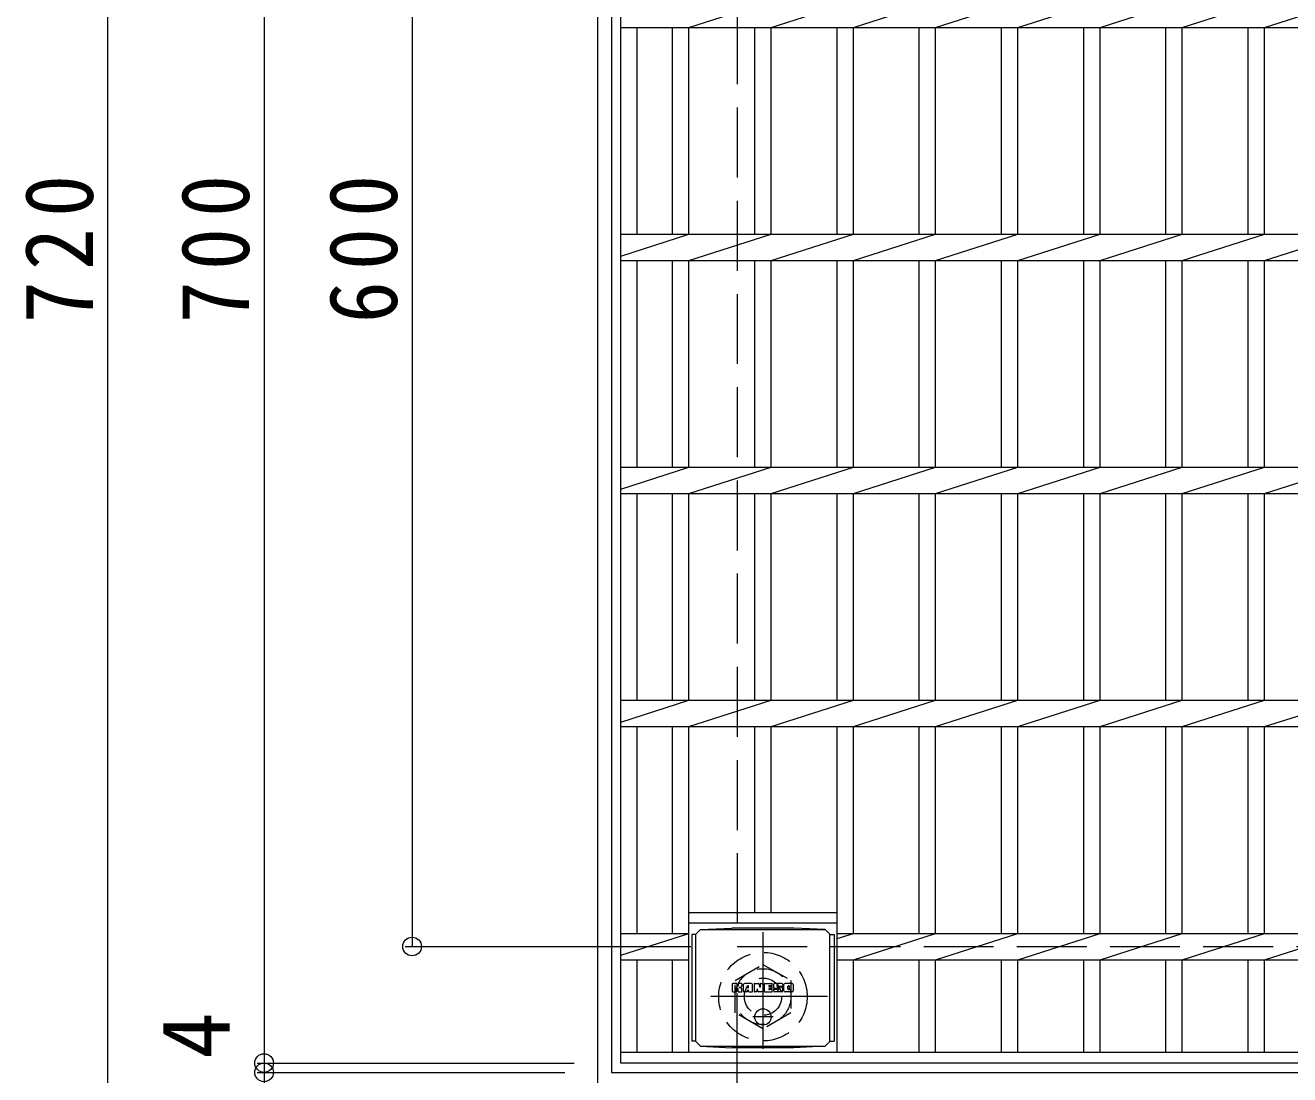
# Model space of a CAD drawing. Units: millimetres at full size, sheet at 1:10. Extents: x -2276 to 2391, y -1941 to 1620.
# Drawn here: x -1492 to -949, y 703 to 1154 of the extents above; entities that cross this region are included whole.
import ezdxf
from ezdxf.enums import TextEntityAlignment as Align

# ---------------------------------------------------------------- set-up
doc = ezdxf.new("R2010")
doc.units = ezdxf.units.MM
doc.header["$LTSCALE"] = 10
doc.header["$PDMODE"] = 32
doc.header["$PDSIZE"] = 8
for name, pattern in [('CHAIN1', [8, 5, -1, 1, -1]), ('DASHED1', [1.8, 1.2, -0.6]), ('DASHED3', [4, 3, -1])]:
    doc.linetypes.add(name, pattern=pattern)
for name, color, linetype, lineweight in [('C-1', 2, 'Continuous', 9), ('C-2', 3, 'Continuous', 9), ('C-4', 7, 'Continuous', 9), ('C-9', 2, 'Continuous', 9), ('C-F', 7, 'Continuous', 9)]:
    doc.layers.add(name, color=color, linetype=linetype, lineweight=lineweight)
doc.styles.add('ＭＳ ゴシック', font='')
doc.styles.get('ＭＳ ゴシック').set_extended_font_data('MS Gothic')

msp = doc.modelspace()

# ---------------------------------------------------------------- linework, layer by layer
at = {"layer": 'C-1'}
for p, q in [((-1246.5, 1418.35), (-1246.5, 698.35)), ((-1240.5, 1412.35), (-1240.5, 704.35)), ((-1240.5, 704.35), (-532.5, 704.35))]:
    msp.add_line(p, q, dxfattribs=at)
at = {"layer": 'C-1', "linetype": 'DASHED3'}
for p, q in [((-1186.5, 1358.35), (-1186.5, 758.35)), ((-1186.5, 758.35), (-586.5, 758.35))]:
    msp.add_line(p, q, dxfattribs=at)
at = {"layer": 'C-1', "linetype": 'CHAIN1'}
for p, q in [((-1175.5, 764.49), (-1175.5, 709.22)), ((-1147.86, 736.85), (-1203.14, 736.85))]:
    msp.add_line(p, q, dxfattribs=at)
at = {"layer": 'C-1', "linetype": 'DASHED1'}
msp.add_lwpolyline([(-1187.5, 729.92), (-1187.5, 743.78), (-1175.5, 750.71), (-1163.5, 743.78), (-1163.5, 729.92), (-1175.5, 723)], close=True, dxfattribs=at)
for radius in [19, 12, 8]:
    msp.add_circle((-1175.5, 736.85), radius, dxfattribs=at)
at = {"layer": 'C-2'}
for p, q in [((-1236.5, 708.35), (-1236.5, 1408.35)), ((-1207.3, 1152.7), (-1172, 1164)), ((-1172, 1152.7), (-1136.7, 1164)), ((-1136.7, 1152.7), (-1101.4, 1164)), ((-1101.4, 1152.7), (-1066.1, 1164)), ((-1066.1, 1152.7), (-1030.8, 1164)), ((-1030.8, 1152.7), (-995.5, 1164)), ((-995.5, 1152.7), (-960.2, 1164)), ((-960.2, 1152.7), (-924.8, 1164)), ((-1236.5, 1152.7), (-536.5, 1152.7)), ((-1229.5, 1064), (-1229.5, 1152.7)), ((-1214.3, 1064), (-1214.3, 1152.7)), ((-1207.3, 1064), (-1207.3, 1152.7)), ((-1179, 1064), (-1179, 1152.7)), ((-1172, 1064), (-1172, 1152.7)), ((-1143.7, 1064), (-1143.7, 1152.7)), ((-1136.7, 1064), (-1136.7, 1152.7)), ((-1108.4, 1064), (-1108.4, 1152.7)), ((-1101.4, 1064), (-1101.4, 1152.7)), ((-1073.1, 1064), (-1073.1, 1152.7)), ((-1066.1, 1064), (-1066.1, 1152.7)), ((-1037.8, 1064), (-1037.8, 1152.7)), ((-1030.8, 1064), (-1030.8, 1152.7)), ((-1002.5, 1064), (-1002.5, 1152.7)), ((-995.5, 1064), (-995.5, 1152.7)), ((-967.2, 1064), (-967.2, 1152.7)), ((-960.2, 1064), (-960.2, 1152.7)), ((-1236.5, 1064), (-536.5, 1064)), ((-1236.5, 1054.62), (-1207.3, 1064)), ((-1207.3, 1052.7), (-1172, 1064)), ((-1172, 1052.7), (-1136.7, 1064)), ((-1136.7, 1052.7), (-1101.4, 1064)), ((-1101.4, 1052.7), (-1066.1, 1064)), ((-1066.1, 1052.7), (-1030.8, 1064)), ((-1030.8, 1052.7), (-995.5, 1064)), ((-995.5, 1052.7), (-960.2, 1064)), ((-960.2, 1052.7), (-924.8, 1064)), ((-1236.5, 1052.7), (-536.5, 1052.7)), ((-1229.5, 964), (-1229.5, 1052.7)), ((-1214.3, 964), (-1214.3, 1052.7)), ((-1207.3, 964), (-1207.3, 1052.7)), ((-1179, 964), (-1179, 1052.7)), ((-1172, 964), (-1172, 1052.7)), ((-1143.7, 964), (-1143.7, 1052.7)), ((-1136.7, 964), (-1136.7, 1052.7)), ((-1108.4, 964), (-1108.4, 1052.7)), ((-1101.4, 964), (-1101.4, 1052.7)), ((-1073.1, 964), (-1073.1, 1052.7)), ((-1066.1, 964), (-1066.1, 1052.7)), ((-1037.8, 964), (-1037.8, 1052.7)), ((-1030.8, 964), (-1030.8, 1052.7)), ((-1002.5, 964), (-1002.5, 1052.7)), ((-995.5, 964), (-995.5, 1052.7)), ((-967.2, 964), (-967.2, 1052.7)), ((-960.2, 964), (-960.2, 1052.7)), ((-1236.5, 964), (-536.5, 964)), ((-1236.5, 954.62), (-1207.3, 964)), ((-1207.3, 952.7), (-1172, 964)), ((-1172, 952.7), (-1136.7, 964)), ((-1136.7, 952.7), (-1101.4, 964)), ((-1101.4, 952.7), (-1066.1, 964)), ((-1066.1, 952.7), (-1030.8, 964)), ((-1030.8, 952.7), (-995.5, 964)), ((-995.5, 952.7), (-960.2, 964)), ((-960.2, 952.7), (-924.8, 964)), ((-1236.5, 952.7), (-536.5, 952.7)), ((-1229.5, 864), (-1229.5, 952.7)), ((-1214.3, 864), (-1214.3, 952.7)), ((-1207.3, 864), (-1207.3, 952.7)), ((-1179, 864), (-1179, 952.7)), ((-1172, 864), (-1172, 952.7)), ((-1143.7, 864), (-1143.7, 952.7)), ((-1136.7, 864), (-1136.7, 952.7)), ((-1108.4, 864), (-1108.4, 952.7)), ((-1101.4, 864), (-1101.4, 952.7)), ((-1073.1, 864), (-1073.1, 952.7)), ((-1066.1, 864), (-1066.1, 952.7)), ((-1037.8, 864), (-1037.8, 952.7)), ((-1030.8, 864), (-1030.8, 952.7)), ((-1002.5, 864), (-1002.5, 952.7)), ((-995.5, 864), (-995.5, 952.7)), ((-967.2, 864), (-967.2, 952.7)), ((-960.2, 864), (-960.2, 952.7)), ((-1236.5, 864), (-536.5, 864)), ((-1236.5, 854.62), (-1207.3, 864)), ((-1207.3, 852.7), (-1172, 864)), ((-1172, 852.7), (-1136.7, 864)), ((-1136.7, 852.7), (-1101.4, 864)), ((-1101.4, 852.7), (-1066.1, 864)), ((-1066.1, 852.7), (-1030.8, 864)), ((-1030.8, 852.7), (-995.5, 864)), ((-995.5, 852.7), (-960.2, 864)), ((-960.2, 852.7), (-924.8, 864)), ((-1236.5, 852.7), (-536.5, 852.7)), ((-1229.5, 764), (-1229.5, 852.7)), ((-1214.3, 764), (-1214.3, 852.7)), ((-1207.3, 712.85), (-1207.3, 852.7)), ((-1179, 772.85), (-1179, 852.7)), ((-1172, 772.85), (-1172, 852.7)), ((-1143.7, 712.85), (-1143.7, 852.7)), ((-1136.7, 764), (-1136.7, 852.7)), ((-1108.4, 764), (-1108.4, 852.7)), ((-1101.4, 764), (-1101.4, 852.7)), ((-1073.1, 764), (-1073.1, 852.7)), ((-1066.1, 764), (-1066.1, 852.7)), ((-1037.8, 764), (-1037.8, 852.7)), ((-1030.8, 764), (-1030.8, 852.7)), ((-1002.5, 764), (-1002.5, 852.7)), ((-995.5, 764), (-995.5, 852.7)), ((-967.2, 764), (-967.2, 852.7)), ((-960.2, 764), (-960.2, 852.7)), ((-1143.7, 772.85), (-1207.3, 772.85)), ((-1143.7, 768.35), (-1207.3, 768.35)), ((-1236.5, 764), (-1207.3, 764)), ((-1236.5, 754.62), (-1207.3, 764)), ((-1143.7, 761.76), (-1136.7, 764)), ((-1143.7, 764), (-642.3, 764)), ((-1136.7, 752.7), (-1101.4, 764)), ((-1101.4, 752.7), (-1066.1, 764)), ((-1066.1, 752.7), (-1030.8, 764)), ((-1030.8, 752.7), (-995.5, 764)), ((-995.5, 752.7), (-960.2, 764)), ((-960.2, 752.7), (-924.8, 764)), ((-1236.5, 752.7), (-1207.3, 752.7)), ((-1229.5, 712.85), (-1229.5, 752.7)), ((-1214.3, 712.85), (-1214.3, 752.7)), ((-1143.7, 752.7), (-642.3, 752.7)), ((-1136.7, 712.85), (-1136.7, 752.7)), ((-1108.4, 712.85), (-1108.4, 752.7)), ((-1101.4, 712.85), (-1101.4, 752.7)), ((-1073.1, 712.85), (-1073.1, 752.7)), ((-1066.1, 712.85), (-1066.1, 752.7)), ((-1037.8, 712.85), (-1037.8, 752.7)), ((-1030.8, 712.85), (-1030.8, 752.7)), ((-1002.5, 712.85), (-1002.5, 752.7)), ((-995.5, 712.85), (-995.5, 752.7)), ((-967.2, 712.85), (-967.2, 752.7)), ((-960.2, 712.85), (-960.2, 752.7)), ((-536.5, 712.85), (-1236.5, 712.85)), ((-536.5, 708.35), (-1236.5, 708.35))]:
    msp.add_line(p, q, dxfattribs=at)
at = {"layer": 'C-4'}
for p, q in [((-1456.65, 698.35), (-1456.65, 1418.35)), ((-1389.63, 1408.35), (-1389.63, 708.35)), ((-1326.11, 1358.35), (-1326.11, 758.35)), ((-1329.11, 758.35), (-1206.5, 758.35)), ((-1186.5, 586.77), (-1186.5, 738.35)), ((-1392.63, 708.35), (-1256.5, 708.35)), ((-1389.63, 708.35), (-1389.63, 704.35)), ((-1392.63, 704.35), (-1260.5, 704.35)), ((-1389.63, 704.35), (-1389.63, 660.77))]:
    msp.add_line(p, q, dxfattribs=at)
for p in [(-1326.11, 758.35), (-1389.63, 708.35), (-1389.63, 704.35)]:
    msp.add_point(p, dxfattribs=at)
at = {"layer": 'C-9'}
for p, q in [((-1204.25, 763.62), (-1202.25, 765.62)), ((-1202.25, 765.62), (-1188.79, 766.3)), ((-1202.25, 765.62), (-1148.75, 765.62)), ((-1162.21, 766.3), (-1188.79, 766.3)), ((-1148.75, 765.62), (-1162.21, 766.3)), ((-1146.75, 763.62), (-1148.75, 765.62)), ((-1204.25, 763.58), (-1206.05, 763.58)), ((-1206.05, 763.58), (-1206.05, 717.67)), ((-1204.25, 717.62), (-1204.25, 763.62)), ((-1146.75, 717.62), (-1146.75, 763.62)), ((-1146.75, 763.58), (-1144.95, 763.58)), ((-1144.95, 763.58), (-1144.95, 717.67)), ((-1204.25, 717.67), (-1206.05, 717.67)), ((-1204.25, 717.62), (-1202.25, 715.62)), ((-1146.75, 717.62), (-1148.75, 715.62)), ((-1146.75, 717.67), (-1144.95, 717.67)), ((-1202.25, 715.62), (-1188.79, 714.94)), ((-1202.25, 715.62), (-1148.75, 715.62)), ((-1162.21, 714.94), (-1188.79, 714.94)), ((-1148.75, 715.62), (-1162.21, 714.94))]:
    msp.add_line(p, q, dxfattribs=at)
at = {"layer": 'C-9', "linetype": 'CHAIN1'}
for p, q in [((-1171.14, 728.12), (-1179.86, 728.12)), ((-1175.5, 731.81), (-1175.5, 724.44))]:
    msp.add_line(p, q, dxfattribs=at)
at = {"layer": 'C-9'}
msp.add_circle((-1175.5, 728.12), 3.5, dxfattribs=at)
at = {"layer": 'C-F'}
for p, q in [((-1188.51, 739.03), (-1188.51, 742.38)), ((-1186.83, 742.54), (-1188.35, 742.54)), ((-1188.35, 738.87), (-1186.83, 738.87)), ((-1186.67, 742.38), (-1186.67, 741.45)), ((-1186.67, 739.03), (-1186.67, 740.11)), ((-1186.17, 742.38), (-1186.17, 741.45)), ((-1186.17, 739.03), (-1186.17, 740.11)), ((-1186.02, 738.87), (-1184.66, 738.87)), ((-1184.66, 742.54), (-1186.01, 742.54)), ((-1184.51, 742.38), (-1184.51, 741.6)), ((-1184.5, 739.03), (-1184.5, 739.96)), ((-1183.84, 739.03), (-1183.84, 742.01)), ((-1182.33, 738.87), (-1183.68, 738.87)), ((-1180.53, 742.54), (-1183.32, 742.54)), ((-1182.18, 740.74), (-1182.18, 741.28)), ((-1182.18, 739.03), (-1182.18, 739.44)), ((-1181.72, 740.69), (-1182.13, 740.69)), ((-1181.67, 740.74), (-1181.67, 741.28)), ((-1181.67, 739.03), (-1181.67, 739.44)), ((-1181.51, 738.87), (-1180.16, 738.87)), ((-1180, 739.03), (-1180, 742.01)), ((-1179.33, 742.38), (-1179.33, 739.03)), ((-1179.17, 742.54), (-1177.47, 742.54)), ((-1178.17, 738.87), (-1179.17, 738.87)), ((-1178.01, 739.03), (-1178.01, 739.93)), ((-1177.52, 738.98), (-1177.82, 739.96)), ((-1175.5, 738.87), (-1177.37, 738.87)), ((-1177.32, 742.43), (-1176.84, 740.93)), ((-1176.68, 742.38), (-1176.68, 740.96)), ((-1176.52, 742.54), (-1175.5, 742.54)), ((-1175.34, 742.38), (-1175.34, 739.03)), ((-1174.84, 739.03), (-1174.84, 742.38)), ((-1174.68, 742.54), (-1171.66, 742.54)), ((-1174.68, 738.87), (-1171.67, 738.87)), ((-1171.66, 740.3), (-1172.78, 740.3)), ((-1171.67, 739.87), (-1172.78, 739.87)), ((-1171.66, 741.54), (-1172.77, 741.54)), ((-1171.66, 741.1), (-1172.77, 741.1)), ((-1171.51, 739.03), (-1171.51, 739.71)), ((-1171.5, 741.7), (-1171.5, 742.38)), ((-1171.5, 740.46), (-1171.5, 740.95)), ((-1171, 739.88), (-1171, 739.39)), ((-1170.84, 740.04), (-1169.49, 740.04)), ((-1167.52, 742.54), (-1170.57, 742.54)), ((-1168.99, 740.37), (-1170.57, 740.37)), ((-1167.42, 738.87), (-1170.47, 738.87)), ((-1169.34, 741.19), (-1169.34, 741.61)), ((-1169.33, 739.88), (-1169.33, 739.77)), ((-1169.18, 741.04), (-1167.42, 741.04)), ((-1168.83, 740.21), (-1168.83, 739.77)), ((-1168.82, 741.51), (-1168.82, 741.61)), ((-1168.66, 741.36), (-1166.99, 741.36)), ((-1166.99, 742.01), (-1166.99, 741.36)), ((-1166.48, 739.39), (-1166.48, 742.01)), ((-1163.01, 742.54), (-1165.96, 742.54)), ((-1163.01, 738.87), (-1165.96, 738.87)), ((-1164.81, 740.19), (-1164.81, 741.21)), ((-1164.16, 740.19), (-1164.16, 741.21)), ((-1162.49, 742.01), (-1162.49, 739.39))]:
    msp.add_line(p, q, dxfattribs=at)
for centre, radius, start, end in [((-1188.35, 742.38), 0.157, 90, 180), ((-1188.35, 739.03), 0.157, 180, 270), ((-1186.83, 742.38), 0.157, 0, 90), ((-1186.83, 739.03), 0.157, 270, 0), ((-1186.42, 741.45), 0.251, 180, 0), ((-1186.42, 740.11), 0.249, 0, 180), ((-1186.02, 739.03), 0.157, 180, 270), ((-1186.01, 742.38), 0.157, 90, 180), ((-1185.59, 740.78), 0.088, 97.3317, 266.5718), ((-1185.89, 743.11), 2.27, 277.3317, 299.4207), ((-1185.69, 739.05), 1.64, 53.7199, 86.5718), ((-1185.03, 741.6), 0.524, 299.4207, 0), ((-1185.03, 739.96), 0.524, 0, 53.7199), ((-1184.66, 742.38), 0.157, 0, 90), ((-1184.66, 739.03), 0.157, 270, 0), ((-1183.32, 742.01), 0.524, 90, 180), ((-1183.68, 739.03), 0.157, 180, 270), ((-1182.33, 739.03), 0.157, 270, 0), ((-1181.92, 741.28), 0.255, 0, 180), ((-1182.13, 740.74), 0.052, 180, 270), ((-1181.92, 739.44), 0.255, 0, 180), ((-1181.72, 740.74), 0.052, 270, 0), ((-1181.51, 739.03), 0.157, 180, 270), ((-1180.53, 742.01), 0.524, 0, 90), ((-1180.16, 739.03), 0.157, 270, 0), ((-1179.17, 742.38), 0.157, 90, 180), ((-1179.17, 739.03), 0.157, 180, 270), ((-1178.17, 739.03), 0.157, 270, 0), ((-1177.91, 739.93), 0.101, 16.4887, 180), ((-1177.37, 739.03), 0.157, 196.4888, 270), ((-1177.47, 742.38), 0.157, 17.7564, 90), ((-1176.76, 740.96), 0.083, 197.7563, 0), ((-1176.52, 742.38), 0.157, 90, 180), ((-1175.5, 742.38), 0.157, 0, 90), ((-1175.5, 739.03), 0.157, 270, 0), ((-1174.68, 742.38), 0.157, 90, 180), ((-1174.68, 739.03), 0.157, 180, 270), ((-1172.77, 741.32), 0.22, 90, 270), ((-1172.78, 740.08), 0.214, 90, 270), ((-1171.67, 739.71), 0.157, 0, 90), ((-1171.67, 739.03), 0.157, 270, 0), ((-1171.66, 742.38), 0.157, 0, 90), ((-1171.66, 741.7), 0.157, 270, 0), ((-1171.66, 740.95), 0.157, 0, 90), ((-1171.66, 740.46), 0.157, 270, 0), ((-1168.62, 741.45), 2.38, 157.1011, 202.8989), ((-1170.84, 739.88), 0.157, 90, 180), ((-1170.47, 739.39), 0.524, 180, 270), ((-1170.57, 742.27), 0.262, 90, 157.1011), ((-1170.57, 740.63), 0.262, 202.8989, 270), ((-1169.49, 739.88), 0.157, 0, 90), ((-1169.08, 741.61), 0.259, 0, 180), ((-1169.18, 741.19), 0.157, 180, 270), ((-1169.08, 739.77), 0.25, 180, 0), ((-1168.99, 740.21), 0.157, 0, 90), ((-1168.66, 741.51), 0.157, 180, 270), ((-1167.52, 742.01), 0.524, 0, 90), ((-1167.42, 740.77), 0.262, 22.908, 90), ((-1167.42, 739.13), 0.262, 270, 337.092), ((-1169.37, 739.95), 2.37, 337.092, 22.908), ((-1165.96, 742.01), 0.524, 90, 180), ((-1165.96, 739.39), 0.524, 180, 270), ((-1164.49, 741.21), 0.321, 0, 180), ((-1164.49, 740.19), 0.321, 180, 0), ((-1163.01, 742.01), 0.524, 0, 90), ((-1163.01, 739.39), 0.524, 270, 0)]:
    msp.add_arc(centre, radius, start, end, dxfattribs=at)

# ---------------------------------------------------------------- texts
at = {"layer": 'C-4', "color": 2, "style": 'ＭＳ ゴシック'}
msp.add_text('4', height=29.33, rotation=90, dxfattribs=at).set_placement((-1395.63, 710.14), align=Align.BOTTOM_LEFT)
at = {"layer": 'C-4', "color": 2, "char_height": 29.33, "attachment_point": 7, "rotation": 90, "style": 'ＭＳ ゴシック'}
for s, insert in [('\\T1.27;\\W0.9;720', (-1462.65, 1025.85)), ('\\T1.27;\\W0.9;700', (-1395.63, 1025.85)), ('\\T1.27;\\W0.9;600', (-1332.11, 1025.85))]:
    msp.add_mtext(s, dxfattribs=dict(at, insert=insert))

doc.saveas('drawing.dxf')
